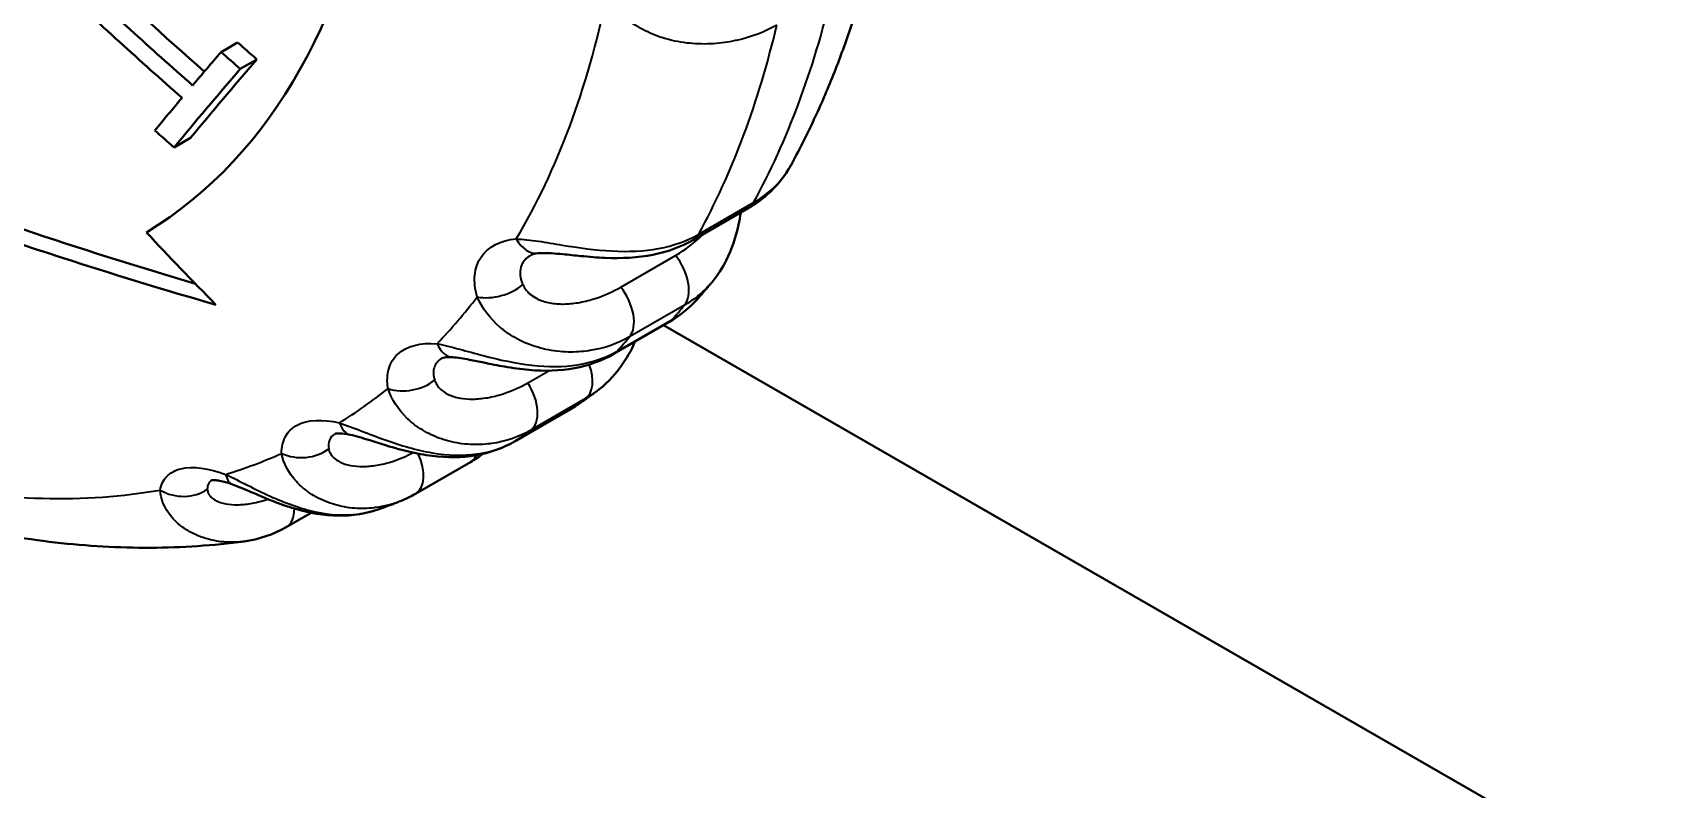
# Model space of a CAD drawing. Header units: millimetres. Extents: x 0 to 3364, y 0 to 2376.
# Drawn here: x 3005.61 to 3016.03, y 2012.46 to 2017.32 of the extents above; entities that cross this region are included whole.
import ezdxf

# ---------------------------------------------------------------- set-up
doc = ezdxf.new("R2010")
doc.units = ezdxf.units.MM
doc.header["$LTSCALE"] = 4
doc.layers.add('가시적인 것(ISO)', color=3, linetype='Continuous', lineweight=40, true_color=0x00ff00)
doc.layers.add('가시적인 좁은 것(ISO)', color=3, linetype='Continuous', lineweight=35, true_color=0x00ff00)

msp = doc.modelspace()

# ---------------------------------------------------------------- linework, layer by layer
at = {"layer": '가시적인 것(ISO)'}
for p, q in [((3006.9291, 2017.2523), (3006.8231, 2017.1912)), ((3007.0526, 2017.1442), (3006.9465, 2017.0831)), ((3006.6274, 2016.6407), (3006.5214, 2016.5797)), ((3009.8528, 2015.986), (3010.205, 2016.1888)), ((3009.3436, 2015.2549), (3009.6958, 2015.4577)), ((3035.8971, 2000.3307), (3009.6623, 2015.4383)), ((3008.7091, 2014.6942), (3009.0613, 2014.897)), ((3008.0703, 2014.3565), (3008.4225, 2014.5593)), ((3007.513, 2014.2999), (3007.513, 2014.2999)), ((3007.2412, 2014.1434), (3007.4006, 2014.2352))]:
    msp.add_line(p, q, dxfattribs=at)
for centre, major_axis, ratio, start_param, end_param in [((3002.4733, 2022.6323), (3.8176, -6.6294), 0.5780931, 0.0139902, 1.2706273), ((3021.884, 2033.8311), (-21.6164, 18.2651), 0.7987296, 1.5071297, 1.5437415), ((3021.7779, 2033.77), (-21.6164, 18.2651), 0.7987296, 1.5071297, 1.5452013), ((3021.7101, 2033.6898), (21.6164, -18.2651), 0.7987296, 4.648718, 4.6867896), ((3022.0615, 2034.0415), (-21.6243, 18.2478), 0.7986621, 1.5447358, 1.5505376), ((3026.1684, 2028.0228), (21.8845, 16.3876), 0.1669683, 2.4950367, 2.5350922), ((3025.969, 2028.0874), (-21.9165, -16.4148), 0.1670926, 5.6366867, 5.6534967), ((3021.9554, 2033.9804), (-21.6243, 18.2478), 0.7986621, 1.5447358, 1.5505376), ((3026.0623, 2027.9617), (21.8845, 16.3876), 0.1669683, 2.4950367, 2.5350922), ((3025.9689, 2028.0876), (-21.9165, -16.4148), 0.1670926, 5.6598709, 5.6766809), ((3021.5304, 2033.4768), (21.6243, -18.2477), 0.7986621, 4.6863187, 4.6921205), ((3022.3003, 2028.3689), (27.4845, 2.2851), 0.5148788, 3.9651807, 4.0648194), ((3022.3003, 2028.3689), (-27.6379, -2.2979), 0.5148788, 0.8231235, 0.932768), ((3021.8495, 2033.7903), (14.7898, -24.3036), 0.8158909, 4.9648885, 4.987772), ((3009.728, 2016.2026), (0.1248, -0.2166), 0.5780931, 6.2831523, 6.2831853)]:
    msp.add_ellipse(centre, major_axis=major_axis, ratio=ratio, start_param=start_param, end_param=end_param, dxfattribs=at)
for points, knots in [([(3010.4794, 2016.4661), (3010.5283, 2016.5557), (3010.5747, 2016.6472), (3010.6625, 2016.8336), (3010.7039, 2016.9285), (3010.7819, 2017.1216), (3010.8185, 2017.2198), (3010.8868, 2017.4192), (3010.9185, 2017.5204), (3010.9769, 2017.7245), (3011.0036, 2017.8273), (3011.028, 2017.9315)], [1.12318998, 1.12318998, 1.12318998, 1.12318998, 1.16591521, 1.16591521, 1.20864045, 1.20864045, 1.25136568, 1.25136568, 1.29409092, 1.29409092, 1.33636208, 1.33636208, 1.33636208, 1.33636208]), ([(3010.4794, 2016.4661), (3010.4403, 2016.3946), (3010.3874, 2016.3291), (3010.2882, 2016.2422), (3010.2478, 2016.2135), (3010.205, 2016.1888)], [0.000054766, 0.000054766, 0.000054766, 0.000054766, 0.055951817, 0.055951817, 0.088855104, 0.088855104, 0.088855104, 0.088855104]), ([(3010.1572, 2016.1613), (3010.1532, 2016.135), (3010.1485, 2016.109), (3010.1257, 2016.0024), (3010.0997, 2015.9248), (3010.0384, 2015.8047), (3010.0079, 2015.7579), (3009.9728, 2015.7155)], [0.16695626, 0.16695626, 0.16695626, 0.16695626, 0.18333413, 0.18333413, 0.2356257, 0.2356257, 0.27244685, 0.27244685, 0.27244685, 0.27244685]), ([(3009.8528, 2015.986), (3009.774, 2015.9406), (3009.6856, 2015.9088), (3009.4963, 2015.8709), (3009.3928, 2015.8662), (3009.2363, 2015.8729), (3009.1838, 2015.8774), (3009.0926, 2015.8863), (3009.0532, 2015.8905), (3008.9647, 2015.8989), (3008.9139, 2015.9022), (3008.8691, 2015.901), (3008.8615, 2015.9005), (3008.855, 2015.9)], [0, 0, 0, 0, 0.06042231, 0.06042231, 0.12422664, 0.12422664, 0.15558277, 0.15558277, 0.17922933, 0.17922933, 0.21130295, 0.21130295, 0.21864197, 0.21864197, 0.21864197, 0.21864197]), ([(3008.855, 2015.9), (3008.8372, 2015.8984), (3008.8245, 2015.8947), (3008.8151, 2015.8909), (3008.8134, 2015.89), (3008.8124, 2015.8894)], [0, 0, 0, 0, 0.022309686, 0.022309686, 0.031441856, 0.031441856, 0.031441856, 0.031441856]), ([(3009.881, 2015.6085), (3009.8872, 2015.6155), (3009.8934, 2015.6225), (3009.9057, 2015.6366), (3009.9118, 2015.6437), (3009.9241, 2015.6579), (3009.9302, 2015.665), (3009.9423, 2015.6793), (3009.9484, 2015.6864), (3009.958, 2015.698), (3009.9617, 2015.7023), (3009.9653, 2015.7066)], [0.97504796, 0.97504796, 0.97504796, 0.97504796, 0.979060737, 0.979060737, 0.983073514, 0.983073514, 0.98708629, 0.98708629, 0.991099067, 0.991099067, 0.993514584, 0.993514584, 0.993514584, 0.993514584]), ([(3009.4794, 2015.333), (3009.4541, 2015.2763), (3009.4239, 2015.2227), (3009.3421, 2015.1102), (3009.2862, 2015.0536), (3009.2233, 2015.0076)], [0.200117693, 0.200117693, 0.200117693, 0.200117693, 0.239848742, 0.239848742, 0.29163476, 0.29163476, 0.29163476, 0.29163476]), ([(3008.3094, 2015.2328), (3008.2877, 2015.2345), (3008.2698, 2015.2334), (3008.2474, 2015.2297), (3008.2423, 2015.2273), (3008.2422, 2015.2272), (3008.2422, 2015.2272), (3008.2422, 2015.2272)], [0.000004585, 0.000004585, 0.000004585, 0.000004585, 0.02158934, 0.02158934, 0.042121809, 0.042121809, 0.042377765, 0.042377765, 0.042377765, 0.042377765]), ([(3009.3436, 2015.2549), (3009.2663, 2015.2103), (3009.1798, 2015.1794), (3008.9967, 2015.145), (3008.8979, 2015.1428), (3008.7464, 2015.156), (3008.694, 2015.1635), (3008.5974, 2015.1805), (3008.5527, 2015.1895), (3008.4775, 2015.205), (3008.4462, 2015.2114), (3008.397, 2015.2207), (3008.3781, 2015.224), (3008.3418, 2015.2295), (3008.3242, 2015.2317), (3008.3094, 2015.2328)], [0, 0, 0, 0, 0.05919811, 0.05919811, 0.12105032, 0.12105032, 0.15301486, 0.15301486, 0.18003301, 0.18003301, 0.1996286, 0.1996286, 0.2124479, 0.2124479, 0.22590255, 0.22590255, 0.22590255, 0.22590255]), ([(3009.1087, 2014.9267), (3009.1163, 2014.9319), (3009.124, 2014.9372), (3009.1393, 2014.9477), (3009.147, 2014.953), (3009.1622, 2014.9637), (3009.1698, 2014.9691), (3009.185, 2014.9798), (3009.1925, 2014.9853), (3009.2057, 2014.9948), (3009.2114, 2014.9989), (3009.217, 2015.003)], [0.826668818, 0.826668818, 0.826668818, 0.826668818, 0.830690482, 0.830690482, 0.834712145, 0.834712145, 0.838733809, 0.838733809, 0.842755472, 0.842755472, 0.845776711, 0.845776711, 0.845776711, 0.845776711]), ([(3007.6519, 2014.7355), (3007.6257, 2014.7415), (3007.6023, 2014.7442), (3007.5689, 2014.7449), (3007.5579, 2014.7431), (3007.5531, 2014.742), (3007.5526, 2014.7418), (3007.5526, 2014.7418)], [0, 0, 0, 0, 0.022357318, 0.022357318, 0.043324618, 0.043324618, 0.049502418, 0.049502418, 0.049502418, 0.049502418]), ([(3008.7091, 2014.6942), (3008.6323, 2014.6499), (3008.5467, 2014.6194), (3008.3677, 2014.5879), (3008.2726, 2014.5876), (3008.1272, 2014.6057), (3008.0766, 2014.6155), (3007.9791, 2014.6389), (3007.9316, 2014.6523), (3007.8483, 2014.6775), (3007.8117, 2014.6892), (3007.7547, 2014.707), (3007.7332, 2014.7135), (3007.6912, 2014.7257), (3007.6704, 2014.7312), (3007.6519, 2014.7355)], [0, 0, 0, 0, 0.05878397, 0.05878397, 0.11917477, 0.11917477, 0.15082958, 0.15082958, 0.18019217, 0.18019217, 0.20311842, 0.20311842, 0.21733356, 0.21733356, 0.23214719, 0.23214719, 0.23214719, 0.23214719]), ([(3006.8965, 2014.417), (3006.866, 2014.4284), (3006.8373, 2014.4362), (3006.8033, 2014.4425), (3006.7936, 2014.4437), (3006.7712, 2014.4455), (3006.7619, 2014.4446), (3006.7588, 2014.4441), (3006.7586, 2014.444), (3006.7586, 2014.444)], [0.000001852, 0.000001852, 0.000001852, 0.000001852, 0.023820746, 0.023820746, 0.034881435, 0.034881435, 0.054334622, 0.054334622, 0.058387435, 0.058387435, 0.058387435, 0.058387435]), ([(3007.8412, 2014.26), (3007.7571, 2014.23), (3007.6663, 2014.2154), (3007.4835, 2014.2172), (3007.3889, 2014.2336), (3007.2482, 2014.2754), (3007.2008, 2014.2922), (3007.1138, 2014.3262), (3007.0738, 2014.3431), (3006.9869, 2014.3803), (3006.9386, 2014.4012), (3006.8965, 2014.417)], [0, 0, 0, 0, 0.05943753, 0.05943753, 0.11982046, 0.11982046, 0.15025698, 0.15025698, 0.17599326, 0.17599326, 0.20762559, 0.20762559, 0.20762559, 0.20762559]), ([(3007.8411, 2014.2599), (3007.8499, 2014.263), (3007.8586, 2014.2662), (3007.8761, 2014.2725), (3007.8848, 2014.2758), (3007.9023, 2014.2822), (3007.911, 2014.2855), (3007.9284, 2014.2921), (3007.937, 2014.2954), (3007.9508, 2014.3007), (3007.9558, 2014.3027), (3007.9608, 2014.3047)], [0.678337295, 0.678337295, 0.678337295, 0.678337295, 0.68235242, 0.68235242, 0.686367545, 0.686367545, 0.69038267, 0.69038267, 0.694397795, 0.694397795, 0.696733932, 0.696733932, 0.696733932, 0.696733932]), ([(3005.4508, 2014.0887), (3005.5536, 2014.0712), (3005.6563, 2014.0565), (3005.8612, 2014.0331), (3005.9635, 2014.0244), (3006.1673, 2014.0129), (3006.269, 2014.0102), (3006.4714, 2014.0111), (3006.5721, 2014.0146), (3006.7725, 2014.028), (3006.8722, 2014.038), (3006.9711, 2014.0511)], [0.33733906, 0.33733906, 0.33733906, 0.33733906, 0.37988531, 0.37988531, 0.42243156, 0.42243156, 0.4649778, 0.4649778, 0.50752405, 0.50752405, 0.5500703, 0.5500703, 0.5500703, 0.5500703])]:
    msp.add_open_spline(points, degree=3, knots=knots, dxfattribs=at)
for points in [[(3009.9728, 2015.7155), (3009.9727, 2015.7154), (3009.9726, 2015.7153), (3009.9725, 2015.7152)], [(3009.8806, 2015.6081), (3009.8281, 2015.5488), (3009.7649, 2015.4975), (3009.6958, 2015.4577)], [(3009.8806, 2015.6081), (3009.8807, 2015.6082), (3009.8808, 2015.6083), (3009.8809, 2015.6085)], [(3008.243, 2015.2277), (3008.2428, 2015.2276), (3008.2427, 2015.2276), (3008.2426, 2015.2275)], [(3009.1088, 2014.9268), (3009.0934, 2014.9163), (3009.0775, 2014.9063), (3009.0613, 2014.897)], [(3009.2233, 2015.0076), (3009.2231, 2015.0074), (3009.2229, 2015.0072), (3009.2227, 2015.0071)], [(3008.5033, 2014.6131), (3008.4774, 2014.5934), (3008.4504, 2014.5754), (3008.4225, 2014.5593)], [(3008.0703, 2014.3565), (3008.0386, 2014.3382), (3008.0054, 2014.3222), (3007.9713, 2014.3087)], [(3007.2412, 2014.1434), (3007.1583, 2014.0957), (3007.065, 2014.0636), (3006.9714, 2014.0512)], [(3006.9714, 2014.0512), (3006.9713, 2014.0512), (3006.9712, 2014.0511), (3006.9711, 2014.0511)]]:
    msp.add_open_spline(points, degree=3, dxfattribs=at)
at = {"layer": '가시적인 좁은 것(ISO)'}
for p, q in [((3009.8874, 2016.0224), (3010.2396, 2016.2252)), ((3009.387, 2015.6833), (3009.7392, 2015.8861)), ((3009.796, 2015.5672), (3009.4439, 2015.3644)), ((3009.3652, 2015.2726), (3009.7174, 2015.4754)), ((3008.7901, 2015.0688), (3008.9253, 2015.1467)), ((3009.1619, 2014.9676), (3008.8097, 2014.7648)), ((3008.7144, 2014.6975), (3009.0666, 2014.9003)), ((3008.2192, 2014.7154), (3008.2192, 2014.7154)), ((3007.5754, 2014.5666), (3007.5754, 2014.5666))]:
    msp.add_line(p, q, dxfattribs=at)
for centre, major_axis, ratio, start_param, end_param in [((3002.8444, 2022.846), (4.6549, -8.0834), 0.5780931, 0.314706, 0.5772124), ((3003.8646, 2023.4335), (4.9903, -8.6658), 0.5780931, 0.3399032, 0.5520153), ((3003.5124, 2023.2307), (4.9903, -8.6658), 0.5780931, 0.3399032, 0.5520153), ((3010.0802, 2016.4054), (0.1248, -0.2166), 0.5780931, 0, 0.3399032), ((3008.8325, 2016.1489), (0.0225, -0.249), 0.6342496, 5.3330201, 6.2831025), ((3009.728, 2016.2026), (0.1248, -0.2166), 0.5780931, 0, 0.3399032), ((3009.6477, 2015.7638), (0.1248, -0.2166), 0.5780931, 0.2116761, 1.8145292), ((3008.5835, 2015.7795), (-0.2403, -0.069), 0.6222793, 0.8912796, 2.1984609), ((3009.2956, 2015.561), (0.1248, -0.2166), 0.5780931, 0.2116761, 1.8145292), ((3002.8444, 2022.846), (4.6549, -8.0834), 0.5780931, 0.166353, 0.2368732), ((3003.8646, 2023.4335), (4.9903, -8.6658), 0.5780931, 0.1915502, 0.2116761), ((3009.571, 2015.6743), (0.1248, -0.2166), 0.5780931, 0, 0.1915502), ((3003.5124, 2023.2307), (4.9903, -8.6658), 0.5780931, 0.1915502, 0.2116761), ((3008.3287, 2015.4821), (-0.0193, -0.2493), 0.5868946, 5.4659769, 6.2830889), ((3009.2189, 2015.4715), (0.1248, -0.2166), 0.5780931, 6.2831727, 6.4747355), ((3009.0295, 2015.1792), (0.1248, -0.2166), 0.5780931, 0.0633231, 1.2796492), ((3002.8444, 2022.846), (4.6549, -8.0834), 0.5780931, 0.018, 0.0885202), ((3008.0168, 2015.197), (0.2467, 0.0402), 0.7083933, 4.0811125, 5.3882938), ((3008.6773, 2014.9764), (0.1248, -0.2166), 0.5780931, 0.0633231, 1.6661762), ((3003.8646, 2023.4335), (4.9903, -8.6658), 0.5780931, 0.0431972, 0.0633231), ((3007.708, 2014.9791), (-0.0561, -0.2436), 0.5240289, 5.5796911, 6.2830982), ((3008.9365, 2015.1136), (0.1248, -0.2166), 0.5780931, 0, 0.0431972), ((3007.8281, 2014.5508), (0.3077, -0.1559), 0.4816558, 2.8552614, 3.4981107), ((3003.5124, 2023.2307), (4.9903, -8.6658), 0.5780931, 0.0431972, 0.0633231), ((3002.8444, 2022.846), (4.6549, -8.0834), 0.5780931, 6.1528323, 6.2233526), ((3007.3401, 2014.7846), (-0.25, -0.0047), 0.7815628, 1.0156441, 2.3228253), ((3007.9456, 2014.5731), (0.1248, -0.2166), 0.5780931, 6.2831838, 7.7135497), ((3008.2977, 2014.7759), (0.1248, -0.2166), 0.5780931, 0, 0.3992549), ((3008.2977, 2014.7759), (-0.1248, 0.2166), 0.5780931, 3.5940789, 3.5941065), ((3008.5843, 2014.9108), (0.1248, -0.2166), 0.5780931, 6.2831846, 6.3263825), ((3007.4686, 2014.5628), (0.1248, -0.2166), 0.5780931, 1.1645156, 1.1645541), ((3002.8444, 2022.846), (4.6549, -8.0834), 0.5780931, 5.8124931, 6.0749996), ((3006.9842, 2014.6511), (-0.0877, -0.2341), 0.4470336, 5.674653, 6.2831178), ((3006.5684, 2014.5515), (0.2468, -0.0402), 0.8401803, 4.2732122, 5.5803935), ((3007.1164, 2014.36), (0.1248, -0.2166), 0.5780931, 6.2831757, 7.0892177)]:
    msp.add_ellipse(centre, major_axis=major_axis, ratio=ratio, start_param=start_param, end_param=end_param, dxfattribs=at)
for points, knots in [([(3010.3886, 2017.3648), (3010.3119, 2017.3207), (3010.2254, 2017.2872), (3010.1295, 2017.2661), (3010.1268, 2017.2655), (3010.1242, 2017.2649), (3010.1215, 2017.2644), (3010.076, 2017.2547), (3010.0295, 2017.2481), (3009.9821, 2017.245), (3009.9319, 2017.2416), (3009.8807, 2017.2423), (3009.8291, 2017.2474), (3009.8235, 2017.2479), (3009.818, 2017.2485), (3009.8124, 2017.2492), (3009.7596, 2017.2553), (3009.7074, 2017.2663), (3009.6565, 2017.2823), (3009.6129, 2017.2962), (3009.5697, 2017.3141), (3009.529, 2017.3358), (3009.5231, 2017.3389), (3009.5174, 2017.342), (3009.5117, 2017.3453), (3009.5059, 2017.3485), (3009.5003, 2017.3519), (3009.4947, 2017.3553), (3009.4161, 2017.403), (3009.3464, 2017.467), (3009.2951, 2017.5406)], [0, 0, 0, 0, 0.000641191, 0.000641191, 0.000641191, 0.0006588203, 0.0006588203, 0.0006588203, 0.0009617865, 0.0009617865, 0.0009617865, 0.001282382, 0.001282382, 0.001282382, 0.0013167634, 0.0013167634, 0.0013167634, 0.0016433523, 0.0016433523, 0.0016433523, 0.001923573, 0.001923573, 0.001923573, 0.0019635845, 0.0019635845, 0.0019635845, 0.0020037218, 0.0020037218, 0.0020037218, 0.002564764, 0.002564764, 0.002564764, 0.002564764]), ([(3010.2396, 2016.2252), (3010.2899, 2016.2542), (3010.3346, 2016.2882), (3010.3737, 2016.3268), (3010.377, 2016.33), (3010.3803, 2016.3333), (3010.3835, 2016.3367), (3010.4185, 2016.3727), (3010.449, 2016.413), (3010.4732, 2016.4551), (3010.4753, 2016.4588), (3010.4773, 2016.4624), (3010.4793, 2016.4661)], [0, 0, 0, 0, 0.00042074902, 0.00042074902, 0.00042074902, 0.00045631548, 0.00045631548, 0.00045631548, 0.00084149804, 0.00084149804, 0.00084149804, 0.00087473094, 0.00087473094, 0.00087473094, 0.00087473094]), ([(3008.4659, 2015.6198), (3008.4517, 2015.6691), (3008.4467, 2015.7156), (3008.4509, 2015.7593), (3008.455, 2015.803), (3008.4682, 2015.8421), (3008.4908, 2015.8756), (3008.5358, 2015.9426), (3008.6162, 2015.9834), (3008.7171, 2015.9926)], [0, 0, 0, 0, 0.0003876456, 0.0003876456, 0.0003876456, 0.0007752912, 0.0007752912, 0.0007752912, 0.0015505823, 0.0015505823, 0.0015505823, 0.0015505823]), ([(3008.7171, 2015.9926), (3008.761, 2015.9905), (3008.8089, 2015.9847), (3008.9081, 2015.9702), (3008.9591, 2015.9616), (3009.117, 2015.936), (3009.2255, 2015.9204), (3009.4348, 2015.9091), (3009.5365, 2015.9132), (3009.7237, 2015.9478), (3009.8109, 2015.9784), (3009.8874, 2016.0224)], [0.0041747233, 0.0041747233, 0.0041747233, 0.0041747233, 0.0044943809, 0.0044943809, 0.0048140386, 0.0048140386, 0.0054533538, 0.0054533538, 0.0060926691, 0.0060926691, 0.0067319843, 0.0067319843, 0.0067319843, 0.0067319843]), ([(3008.8124, 2015.8894), (3008.7965, 2015.8802), (3008.7829, 2015.8693), (3008.772, 2015.8569), (3008.7685, 2015.8528), (3008.7653, 2015.8487), (3008.7624, 2015.8443), (3008.7603, 2015.8412), (3008.7584, 2015.8381), (3008.7566, 2015.8349), (3008.7524, 2015.8271), (3008.749, 2015.819), (3008.7466, 2015.8106), (3008.7417, 2015.7937), (3008.7405, 2015.7752), (3008.7427, 2015.7565), (3008.7449, 2015.7377), (3008.7505, 2015.7186), (3008.7593, 2015.699)], [0.00026201514, 0.00026201514, 0.00026201514, 0.00026201514, 0.00041861036, 0.00041861036, 0.00041861036, 0.00046942222, 0.00046942222, 0.00046942222, 0.00050536971, 0.00050536971, 0.00050536971, 0.00059212907, 0.00059212907, 0.00059212907, 0.00076564777, 0.00076564777, 0.00076564777, 0.00093916648, 0.00093916648, 0.00093916648, 0.00093916648]), ([(3008.7593, 2015.699), (3008.762, 2015.6931), (3008.765, 2015.6874), (3008.7684, 2015.6818), (3008.7735, 2015.6733), (3008.7794, 2015.6652), (3008.786, 2015.6575), (3008.7893, 2015.6537), (3008.7928, 2015.65), (3008.7964, 2015.6464), (3008.7983, 2015.6446), (3008.8001, 2015.6429), (3008.802, 2015.6411), (3008.8039, 2015.6394), (3008.8058, 2015.6377), (3008.8078, 2015.6361), (3008.82, 2015.6259), (3008.8335, 2015.6171), (3008.848, 2015.6095), (3008.8587, 2015.6041), (3008.8699, 2015.5993), (3008.8815, 2015.5951), (3008.8946, 2015.5905), (3008.9081, 2015.5867), (3008.9218, 2015.5837), (3008.95, 2015.5776), (3008.9792, 2015.5748), (3009.0088, 2015.5746), (3009.0247, 2015.5744), (3009.0404, 2015.575), (3009.0561, 2015.5762), (3009.0709, 2015.5773), (3009.0857, 2015.579), (3009.1003, 2015.5811), (3009.1342, 2015.5861), (3009.1674, 2015.5937), (3009.2002, 2015.6033), (3009.21, 2015.6061), (3009.2197, 2015.6092), (3009.2293, 2015.6123), (3009.2849, 2015.6308), (3009.3375, 2015.6548), (3009.387, 2015.6833)], [0.0026102224, 0.0026102224, 0.0026102224, 0.0026102224, 0.0026627119, 0.0026627119, 0.0026627119, 0.0027414461, 0.0027414461, 0.0027414461, 0.0027808132, 0.0027808132, 0.0027808132, 0.0028004968, 0.0028004968, 0.0028004968, 0.0028201803, 0.0028201803, 0.0028201803, 0.0029414562, 0.0029414562, 0.0029414562, 0.0030301383, 0.0030301383, 0.0030301383, 0.0031306645, 0.0031306645, 0.0031306645, 0.0033386198, 0.0033386198, 0.0033386198, 0.0034500542, 0.0034500542, 0.0034500542, 0.0035550331, 0.0035550331, 0.0035550331, 0.003797578, 0.003797578, 0.003797578, 0.0038699701, 0.0038699701, 0.0038699701, 0.004289886, 0.004289886, 0.004289886, 0.004289886]), ([(3009.9725, 2015.7152), (3009.9687, 2015.7106), (3009.9649, 2015.7061), (3009.961, 2015.7016), (3009.9517, 2015.6911), (3009.9421, 2015.6808), (3009.9321, 2015.6708), (3009.9121, 2015.6509), (3009.8907, 2015.6322), (3009.8679, 2015.6149), (3009.8452, 2015.5976), (3009.8212, 2015.5817), (3009.796, 2015.5672)], [0.00616165917, 0.00616165917, 0.00616165917, 0.00616165917, 0.00620604802, 0.00620604802, 0.00620604802, 0.00631123528, 0.00631123528, 0.00631123528, 0.00652160979, 0.00652160979, 0.00652160979, 0.00673198429, 0.00673198429, 0.00673198429, 0.00673198429]), ([(3009.4439, 2015.3644), (3009.3672, 2015.3202), (3009.2821, 2015.2904), (3009.1896, 2015.2759), (3009.187, 2015.2755), (3009.1845, 2015.2751), (3009.1819, 2015.2747), (3009.138, 2015.2683), (3009.0936, 2015.2655), (3009.0488, 2015.2666), (3009.0014, 2015.2678), (3008.9537, 2015.2734), (3008.9062, 2015.2837), (3008.9011, 2015.2848), (3008.896, 2015.286), (3008.891, 2015.2872), (3008.8426, 2015.2987), (3008.7956, 2015.3151), (3008.751, 2015.3364), (3008.7126, 2015.3547), (3008.6755, 2015.377), (3008.6416, 2015.4024), (3008.6367, 2015.406), (3008.632, 2015.4097), (3008.6272, 2015.4134), (3008.6225, 2015.4172), (3008.6179, 2015.421), (3008.6133, 2015.4249), (3008.5492, 2015.4794), (3008.4971, 2015.5476), (3008.4659, 2015.6198)], [0, 0, 0, 0, 0.000641191, 0.000641191, 0.000641191, 0.0006588203, 0.0006588203, 0.0006588203, 0.0009617865, 0.0009617865, 0.0009617865, 0.001282382, 0.001282382, 0.001282382, 0.0013167634, 0.0013167634, 0.0013167634, 0.0016433523, 0.0016433523, 0.0016433523, 0.001923573, 0.001923573, 0.001923573, 0.0019635845, 0.0019635845, 0.0019635845, 0.0020037218, 0.0020037218, 0.0020037218, 0.002564764, 0.002564764, 0.002564764, 0.002564764]), ([(3009.7174, 2015.4754), (3009.7676, 2015.5043), (3009.8128, 2015.5388), (3009.8527, 2015.5785), (3009.8561, 2015.5819), (3009.8594, 2015.5853), (3009.8627, 2015.5887), (3009.8688, 2015.595), (3009.8748, 2015.6015), (3009.8806, 2015.6081)], [0, 0, 0, 0, 0.00042074902, 0.00042074902, 0.00042074902, 0.00045631548, 0.00045631548, 0.00045631548, 0.00052202979, 0.00052202979, 0.00052202979, 0.00052202979]), ([(3007.8942, 2015.0321), (3007.8867, 2015.0778), (3007.8883, 2015.1195), (3007.899, 2015.1573), (3007.9097, 2015.1951), (3007.9292, 2015.2274), (3007.9574, 2015.2532), (3008.0138, 2015.3049), (3008.103, 2015.328), (3008.2088, 2015.3198)], [0, 0, 0, 0, 0.0003876456, 0.0003876456, 0.0003876456, 0.0007752912, 0.0007752912, 0.0007752912, 0.0015505823, 0.0015505823, 0.0015505823, 0.0015505823]), ([(3008.2088, 2015.3198), (3008.254, 2015.3109), (3008.3025, 2015.2985), (3008.402, 2015.2718), (3008.4528, 2015.2576), (3008.6089, 2015.2167), (3008.715, 2015.1931), (3008.9194, 2015.1698), (3009.0187, 2015.1698), (3009.2025, 2015.1991), (3009.2887, 2015.2285), (3009.3652, 2015.2726)], [0.0041747233, 0.0041747233, 0.0041747233, 0.0041747233, 0.0044943809, 0.0044943809, 0.0048140386, 0.0048140386, 0.0054533538, 0.0054533538, 0.0060926691, 0.0060926691, 0.0067319843, 0.0067319843, 0.0067319843, 0.0067319843]), ([(3008.2426, 2015.2275), (3008.2175, 2015.2129), (3008.2, 2015.193), (3008.1824, 2015.1445), (3008.1834, 2015.116), (3008.1934, 2015.0858)], [0.00037513045, 0.00037513045, 0.00037513045, 0.00037513045, 0.0006485108, 0.0006485108, 0.00093916648, 0.00093916648, 0.00093916648, 0.00093916648]), ([(3008.8097, 2014.7648), (3008.7331, 2014.7206), (3008.649, 2014.6919), (3008.5587, 2014.6794), (3008.5562, 2014.679), (3008.5537, 2014.6787), (3008.5512, 2014.6784), (3008.5084, 2014.6729), (3008.4654, 2014.6712), (3008.4222, 2014.6735), (3008.3765, 2014.6759), (3008.3309, 2014.6828), (3008.2859, 2014.6944), (3008.2811, 2014.6957), (3008.2763, 2014.697), (3008.2715, 2014.6983), (3008.2257, 2014.7112), (3008.1817, 2014.7288), (3008.1405, 2014.7511), (3008.1051, 2014.7702), (3008.0713, 2014.7932), (3008.041, 2014.8189), (3008.0366, 2014.8226), (3008.0324, 2014.8263), (3008.0282, 2014.8301), (3008.024, 2014.8339), (3008.0199, 2014.8378), (3008.0158, 2014.8417), (3007.9592, 2014.8964), (3007.916, 2014.9636), (3007.8942, 2015.0321)], [0, 0, 0, 0, 0.000641191, 0.000641191, 0.000641191, 0.0006588203, 0.0006588203, 0.0006588203, 0.0009617865, 0.0009617865, 0.0009617865, 0.001282382, 0.001282382, 0.001282382, 0.0013167634, 0.0013167634, 0.0013167634, 0.0016433523, 0.0016433523, 0.0016433523, 0.001923573, 0.001923573, 0.001923573, 0.0019635845, 0.0019635845, 0.0019635845, 0.0020037218, 0.0020037218, 0.0020037218, 0.002564764, 0.002564764, 0.002564764, 0.002564764]), ([(3008.1934, 2015.0858), (3008.1951, 2015.0804), (3008.1973, 2015.0751), (3008.1999, 2015.0699), (3008.2037, 2015.062), (3008.2084, 2015.0544), (3008.2138, 2015.0472), (3008.2165, 2015.0435), (3008.2194, 2015.04), (3008.2225, 2015.0366), (3008.2241, 2015.0349), (3008.2256, 2015.0332), (3008.2273, 2015.0316), (3008.2289, 2015.0299), (3008.2306, 2015.0283), (3008.2323, 2015.0267), (3008.2428, 2015.017), (3008.2547, 2015.0084), (3008.2679, 2015.001), (3008.2775, 2014.9956), (3008.2878, 2014.9908), (3008.2985, 2014.9867), (3008.3106, 2014.982), (3008.3232, 2014.9781), (3008.336, 2014.975), (3008.3625, 2014.9687), (3008.3903, 2014.9654), (3008.4187, 2014.9647), (3008.4339, 2014.9643), (3008.449, 2014.9646), (3008.4642, 2014.9655), (3008.4785, 2014.9664), (3008.4928, 2014.9678), (3008.5071, 2014.9697), (3008.5401, 2014.9741), (3008.5726, 2014.9811), (3008.6048, 2014.9903), (3008.6145, 2014.993), (3008.624, 2014.9959), (3008.6335, 2014.999), (3008.6883, 2015.0168), (3008.7406, 2015.0403), (3008.7901, 2015.0688)], [0.0026102224, 0.0026102224, 0.0026102224, 0.0026102224, 0.0026627119, 0.0026627119, 0.0026627119, 0.0027414461, 0.0027414461, 0.0027414461, 0.0027808132, 0.0027808132, 0.0027808132, 0.0028004968, 0.0028004968, 0.0028004968, 0.0028201803, 0.0028201803, 0.0028201803, 0.0029414562, 0.0029414562, 0.0029414562, 0.0030301383, 0.0030301383, 0.0030301383, 0.0031306645, 0.0031306645, 0.0031306645, 0.0033386198, 0.0033386198, 0.0033386198, 0.0034500542, 0.0034500542, 0.0034500542, 0.0035550331, 0.0035550331, 0.0035550331, 0.003797578, 0.003797578, 0.003797578, 0.0038699701, 0.0038699701, 0.0038699701, 0.004289886, 0.004289886, 0.004289886, 0.004289886]), ([(3007.2115, 2014.6162), (3007.2108, 2014.657), (3007.2188, 2014.6929), (3007.2357, 2014.7239), (3007.2526, 2014.7549), (3007.2777, 2014.7796), (3007.311, 2014.7973), (3007.3776, 2014.8326), (3007.4739, 2014.8374), (3007.5826, 2014.8123)], [0, 0, 0, 0, 0.0003876456, 0.0003876456, 0.0003876456, 0.0007752912, 0.0007752912, 0.0007752912, 0.0015505823, 0.0015505823, 0.0015505823, 0.0015505823]), ([(3007.5826, 2014.8123), (3007.6283, 2014.7969), (3007.6766, 2014.7784), (3007.775, 2014.7404), (3007.8247, 2014.7212), (3007.9769, 2014.6667), (3008.0794, 2014.6363), (3008.2772, 2014.603), (3008.3734, 2014.5998), (3008.5529, 2014.625), (3008.6379, 2014.6534), (3008.7144, 2014.6975)], [0.0041747233, 0.0041747233, 0.0041747233, 0.0041747233, 0.0044943809, 0.0044943809, 0.0048140386, 0.0048140386, 0.0054533538, 0.0054533538, 0.0060926691, 0.0060926691, 0.0067319843, 0.0067319843, 0.0067319843, 0.0067319843]), ([(3007.9713, 2014.3087), (3007.9203, 2014.2886), (3007.8672, 2014.2749), (3007.8121, 2014.2679), (3007.8097, 2014.2676), (3007.8072, 2014.2673), (3007.8048, 2014.267), (3007.7633, 2014.2622), (3007.7218, 2014.2612), (3007.6805, 2014.2642), (3007.6369, 2014.2674), (3007.5936, 2014.2751), (3007.5514, 2014.2873), (3007.5469, 2014.2886), (3007.5424, 2014.29), (3007.5379, 2014.2914), (3007.4951, 2014.3049), (3007.4545, 2014.323), (3007.417, 2014.3455), (3007.3849, 2014.3648), (3007.3546, 2014.3876), (3007.3282, 2014.413), (3007.3244, 2014.4166), (3007.3207, 2014.4202), (3007.317, 2014.4239), (3007.3134, 2014.4277), (3007.3098, 2014.4314), (3007.3064, 2014.4353), (3007.2577, 2014.4887), (3007.2237, 2014.5529), (3007.2115, 2014.6162)], [0.0002383016, 0.0002383016, 0.0002383016, 0.0002383016, 0.000641191, 0.000641191, 0.000641191, 0.0006588203, 0.0006588203, 0.0006588203, 0.0009617865, 0.0009617865, 0.0009617865, 0.001282382, 0.001282382, 0.001282382, 0.0013167634, 0.0013167634, 0.0013167634, 0.0016433523, 0.0016433523, 0.0016433523, 0.001923573, 0.001923573, 0.001923573, 0.0019635845, 0.0019635845, 0.0019635845, 0.0020037218, 0.0020037218, 0.0020037218, 0.002564764, 0.002564764, 0.002564764, 0.002564764]), ([(3007.5136, 2014.6452), (3007.5145, 2014.6404), (3007.5158, 2014.6357), (3007.5175, 2014.631), (3007.5201, 2014.624), (3007.5235, 2014.6171), (3007.5278, 2014.6104), (3007.5299, 2014.6071), (3007.5322, 2014.6039), (3007.5347, 2014.6008), (3007.536, 2014.5992), (3007.5372, 2014.5977), (3007.5386, 2014.5962), (3007.5399, 2014.5946), (3007.5413, 2014.5931), (3007.5427, 2014.5917), (3007.5515, 2014.5827), (3007.5619, 2014.5746), (3007.5736, 2014.5676), (3007.5822, 2014.5625), (3007.5914, 2014.558), (3007.6012, 2014.554), (3007.6122, 2014.5495), (3007.6238, 2014.5458), (3007.6357, 2014.5428), (3007.6603, 2014.5365), (3007.6865, 2014.5332), (3007.7136, 2014.5323), (3007.7281, 2014.5318), (3007.7426, 2014.532), (3007.7572, 2014.5328), (3007.7709, 2014.5335), (3007.7847, 2014.5348), (3007.7986, 2014.5365), (3007.8305, 2014.5406), (3007.8622, 2014.5473), (3007.8938, 2014.5561), (3007.9033, 2014.5588), (3007.9126, 2014.5616), (3007.9219, 2014.5646), (3007.9677, 2014.5793), (3008.0119, 2014.5982), (3008.0545, 2014.6211)], [0.0026102224, 0.0026102224, 0.0026102224, 0.0026102224, 0.0026627119, 0.0026627119, 0.0026627119, 0.0027414461, 0.0027414461, 0.0027414461, 0.0027808132, 0.0027808132, 0.0027808132, 0.0028004968, 0.0028004968, 0.0028004968, 0.0028201803, 0.0028201803, 0.0028201803, 0.0029414562, 0.0029414562, 0.0029414562, 0.0030301383, 0.0030301383, 0.0030301383, 0.0031306645, 0.0031306645, 0.0031306645, 0.0033386198, 0.0033386198, 0.0033386198, 0.0034500542, 0.0034500542, 0.0034500542, 0.0035550331, 0.0035550331, 0.0035550331, 0.003797578, 0.003797578, 0.003797578, 0.0038699701, 0.0038699701, 0.0038699701, 0.0042260943, 0.0042260943, 0.0042260943, 0.0042260943]), ([(3006.4329, 2014.381), (3006.4386, 2014.416), (3006.4528, 2014.4453), (3006.4754, 2014.4687), (3006.498, 2014.4921), (3006.5282, 2014.5087), (3006.5658, 2014.5177), (3006.6411, 2014.5359), (3006.7426, 2014.5225), (3006.8524, 2014.4814)], [0, 0, 0, 0, 0.0003876456, 0.0003876456, 0.0003876456, 0.0007752912, 0.0007752912, 0.0007752912, 0.0015505823, 0.0015505823, 0.0015505823, 0.0015505823]), ([(3006.7632, 2014.4446), (3006.755, 2014.4388), (3006.7486, 2014.4319), (3006.7375, 2014.4132), (3006.7346, 2014.4008), (3006.7349, 2014.3869)], [0.00063183346, 0.00063183346, 0.00063183346, 0.00063183346, 0.0007599574, 0.0007599574, 0.00093916648, 0.00093916648, 0.00093916648, 0.00093916648]), ([(3006.8524, 2014.4814), (3006.8977, 2014.4599), (3006.9451, 2014.4357), (3007.0407, 2014.3878), (3007.0887, 2014.3641), (3007.235, 2014.298), (3007.3329, 2014.2621), (3007.5224, 2014.2211), (3007.6148, 2014.2156), (3007.7497, 2014.2329), (3007.7962, 2014.244), (3007.8411, 2014.26)], [0.0041747233, 0.0041747233, 0.0041747233, 0.0041747233, 0.0044943809, 0.0044943809, 0.0048140386, 0.0048140386, 0.0054533538, 0.0054533538, 0.0060926691, 0.0060926691, 0.0064417044, 0.0064417044, 0.0064417044, 0.0064417044]), ([(3006.9711, 2014.0511), (3006.9694, 2014.0509), (3006.9677, 2014.0507), (3006.966, 2014.0505), (3006.9637, 2014.0502), (3006.9614, 2014.0499), (3006.9591, 2014.0496), (3006.9189, 2014.0451), (3006.8792, 2014.0445), (3006.84, 2014.0477), (3006.7986, 2014.0512), (3006.758, 2014.0591), (3006.7189, 2014.0713), (3006.7147, 2014.0726), (3006.7105, 2014.074), (3006.7063, 2014.0754), (3006.6668, 2014.0889), (3006.6297, 2014.1067), (3006.5963, 2014.1285), (3006.5676, 2014.1473), (3006.5412, 2014.1693), (3006.5188, 2014.1934), (3006.5156, 2014.1968), (3006.5125, 2014.2003), (3006.5094, 2014.2038), (3006.5064, 2014.2073), (3006.5034, 2014.2109), (3006.5005, 2014.2145), (3006.4602, 2014.265), (3006.4357, 2014.3246), (3006.4329, 2014.381)], [0.0006284377, 0.0006284377, 0.0006284377, 0.0006284377, 0.000641191, 0.000641191, 0.000641191, 0.0006588203, 0.0006588203, 0.0006588203, 0.0009617865, 0.0009617865, 0.0009617865, 0.001282382, 0.001282382, 0.001282382, 0.0013167634, 0.0013167634, 0.0013167634, 0.0016433523, 0.0016433523, 0.0016433523, 0.001923573, 0.001923573, 0.001923573, 0.0019635845, 0.0019635845, 0.0019635845, 0.0020037218, 0.0020037218, 0.0020037218, 0.002564764, 0.002564764, 0.002564764, 0.002564764]), ([(3006.7349, 2014.3869), (3006.735, 2014.3828), (3006.7354, 2014.3788), (3006.7363, 2014.3748), (3006.7377, 2014.3688), (3006.7399, 2014.3628), (3006.7429, 2014.357), (3006.7444, 2014.3541), (3006.7462, 2014.3513), (3006.7481, 2014.3485), (3006.7491, 2014.3472), (3006.7501, 2014.3458), (3006.7511, 2014.3445), (3006.7522, 2014.3431), (3006.7533, 2014.3418), (3006.7544, 2014.3405), (3006.7615, 2014.3326), (3006.7703, 2014.3253), (3006.7805, 2014.319), (3006.7879, 2014.3144), (3006.7961, 2014.3103), (3006.8049, 2014.3067), (3006.8148, 2014.3026), (3006.8253, 2014.2992), (3006.8363, 2014.2964), (3006.8589, 2014.2907), (3006.8835, 2014.2876), (3006.909, 2014.2868), (3006.9227, 2014.2864), (3006.9366, 2014.2866), (3006.9505, 2014.2874), (3006.9637, 2014.2882), (3006.9769, 2014.2894), (3006.9903, 2014.2912), (3007.021, 2014.2952), (3007.0518, 2014.3017), (3007.0828, 2014.3104), (3007.092, 2014.3129), (3007.1012, 2014.3157), (3007.1103, 2014.3187), (3007.1145, 2014.32), (3007.1187, 2014.3214), (3007.1229, 2014.3229)], [0.0026102224, 0.0026102224, 0.0026102224, 0.0026102224, 0.0026627119, 0.0026627119, 0.0026627119, 0.0027414461, 0.0027414461, 0.0027414461, 0.0027808132, 0.0027808132, 0.0027808132, 0.0028004968, 0.0028004968, 0.0028004968, 0.0028201803, 0.0028201803, 0.0028201803, 0.0029414562, 0.0029414562, 0.0029414562, 0.0030301383, 0.0030301383, 0.0030301383, 0.0031306645, 0.0031306645, 0.0031306645, 0.0033386198, 0.0033386198, 0.0033386198, 0.0034500542, 0.0034500542, 0.0034500542, 0.0035550331, 0.0035550331, 0.0035550331, 0.003797578, 0.003797578, 0.003797578, 0.0038699701, 0.0038699701, 0.0038699701, 0.0039035372, 0.0039035372, 0.0039035372, 0.0039035372])]:
    msp.add_open_spline(points, degree=3, knots=knots, dxfattribs=at)
for points in [[(3009.7392, 2015.8861), (3009.8038, 2015.9233), (3009.8622, 2015.9678), (3009.9131, 2016.0207)], [(3009.0666, 2014.9003), (3009.081, 2014.9086), (3009.095, 2014.9174), (3009.1087, 2014.9267)], [(3009.2227, 2015.0071), (3009.2032, 2014.9928), (3009.1829, 2014.9797), (3009.1619, 2014.9676)]]:
    msp.add_open_spline(points, degree=3, dxfattribs=at)

doc.saveas('drawing.dxf')
